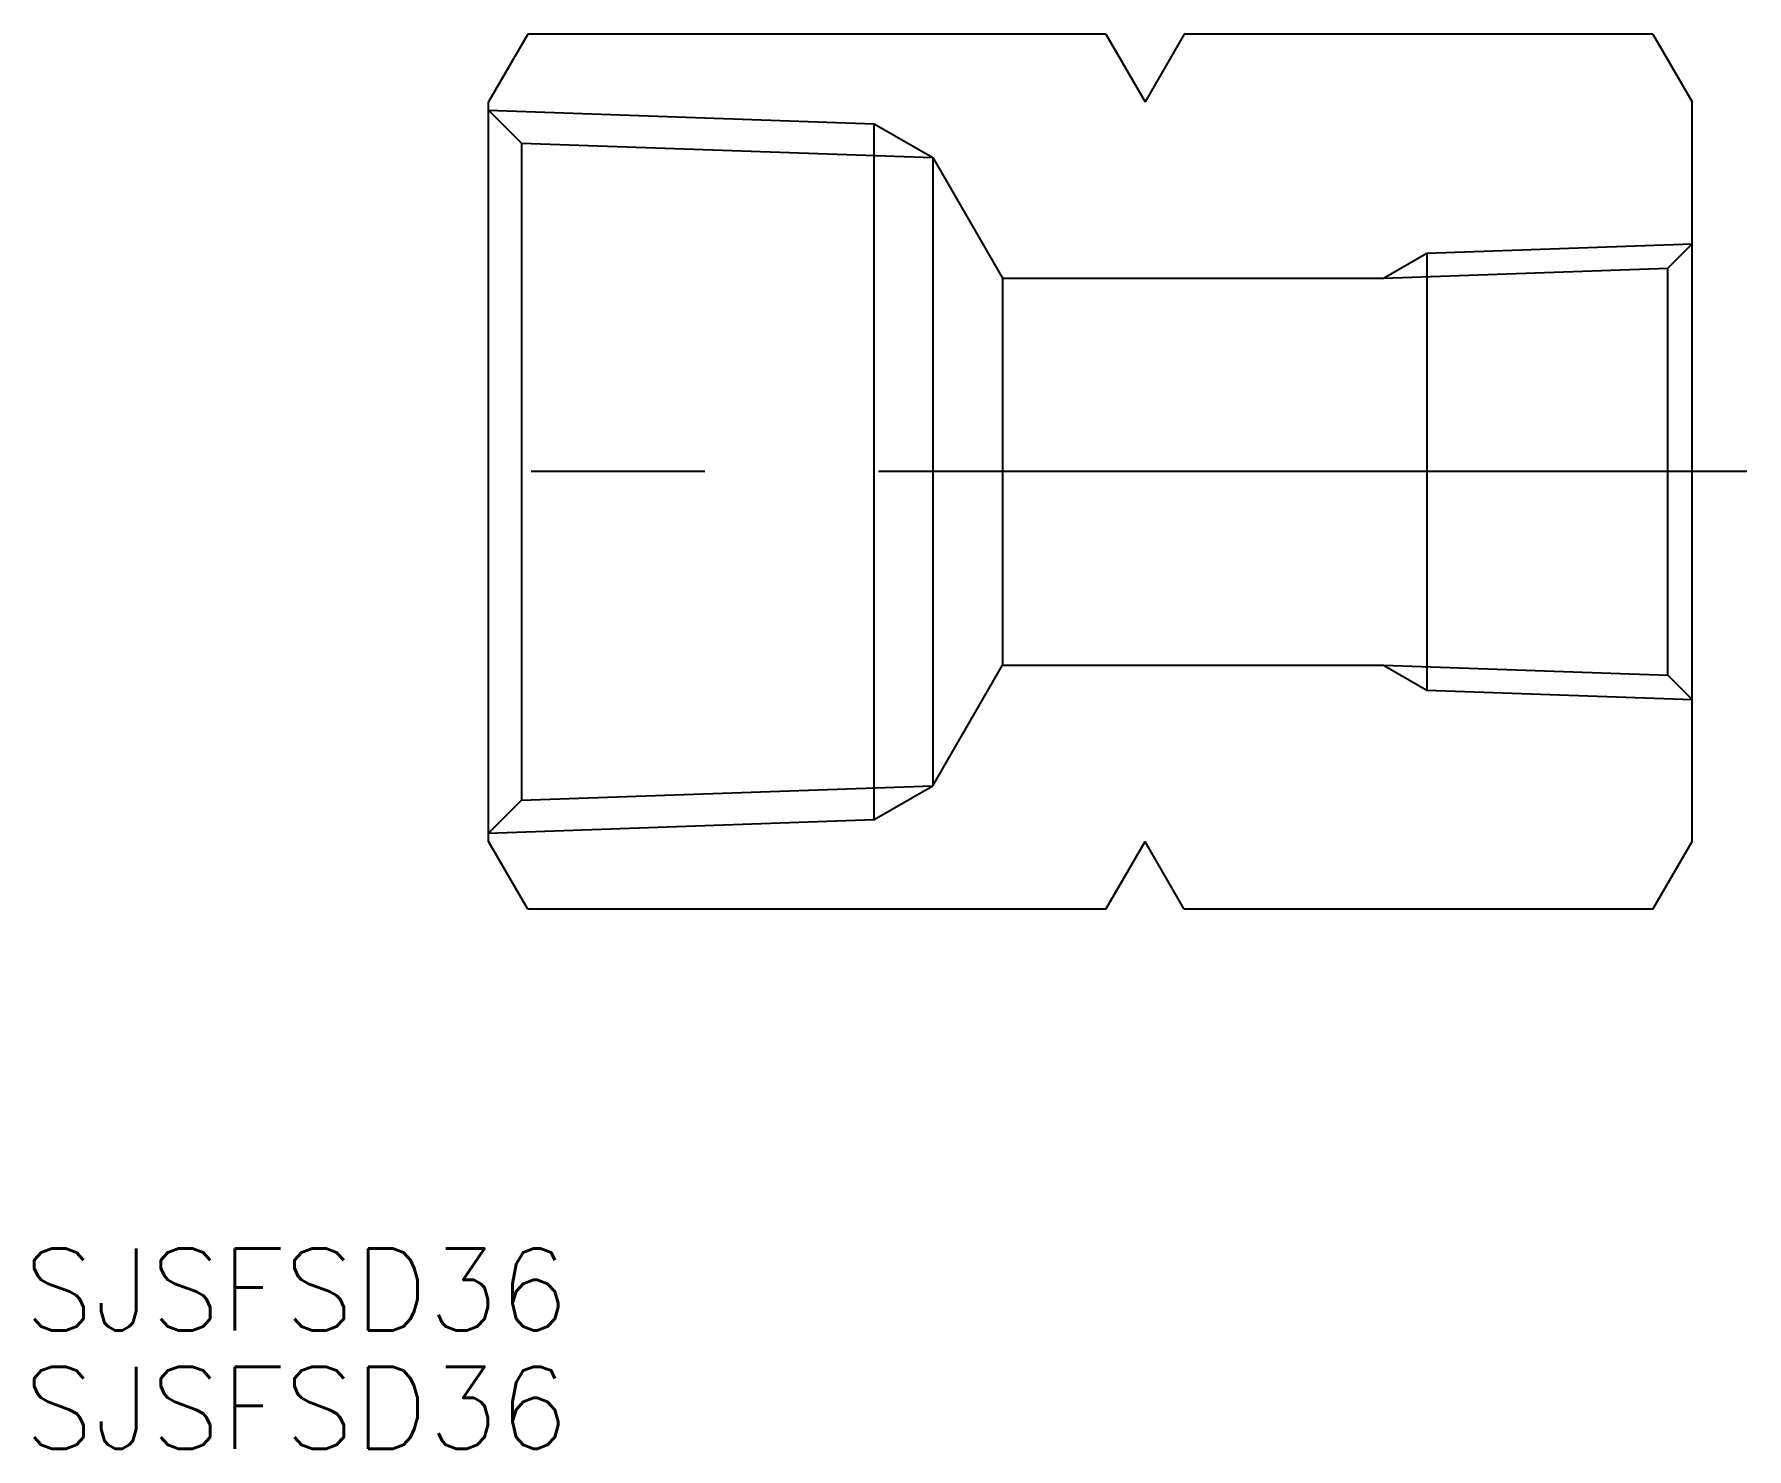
# Model space of a CAD drawing. Extents: x -60.6 to 2, y -35.7 to 16.
import ezdxf

# ---------------------------------------------------------------- set-up
doc = ezdxf.new("R2010")
doc.units = 0
doc.linetypes.add('CENTER', pattern=[50.8, 31.75, -6.35, 6.35, -6.35])
doc.layers.get('0').update_dxf_attribs({"linetype": 'CONTINUOUS'})
doc.layers.add('CENTER', color=1, linetype='CENTER')
doc.styles.get("Standard").update_dxf_attribs({"font": 'txt.shx', "height": 3, "bigfont": 'bigfont.shx'})

msp = doc.modelspace()

# ---------------------------------------------------------------- linework, layer by layer
at = {"color": 7, "linetype": 'CONTINUOUS'}
for p, q in [((-42.571, 16), (-44, 13.525)), ((-21.429, 16), (-42.571, 16)), ((-21.429, 16), (-20, 13.525)), ((-18.571, 16), (-20, 13.525)), ((-1.429, 16), (-18.571, 16)), ((-1.429, 16), (0, 13.525)), ((-44, -13.525), (-44, 13.525)), ((-42.796, 12.016), (-44, 13.221)), ((0, -13.525), (0, 13.525)), ((-29.9, -12.728), (-29.9, 12.728)), ((-42.796, 12.016), (-27.758, 11.491)), ((-42.796, 12.016), (-42.796, -12.016)), ((-27.758, 11.491), (-27.758, -11.491)), ((-27.758, 11.491), (-25.212, 7.081)), ((-0.887, 7.444), (0, 8.331)), ((-9.7, 7.992), (-9.7, -7.992)), ((-25.212, 7.081), (-11.278, 7.081)), ((-25.212, 7.081), (-25.212, -7.081)), ((-11.278, 7.081), (-0.887, 7.444)), ((-0.887, -7.444), (-0.887, 7.444)), ((-27.758, -11.491), (-25.212, -7.081)), ((-25.212, -7.081), (-11.278, -7.081)), ((-11.278, -7.081), (-0.887, -7.444)), ((-0.887, -7.444), (0, -8.331)), ((-42.796, -12.016), (-27.758, -11.491)), ((-42.796, -12.016), (-44, -13.22)), ((-42.571, -16), (-44, -13.525)), ((-21.429, -16), (-20, -13.525)), ((-18.571, -16), (-20, -13.525)), ((-1.429, -16), (0, -13.525)), ((-21.429, -16), (-42.571, -16)), ((-1.429, -16), (-18.571, -16))]:
    msp.add_line(p, q, dxfattribs=at)
at = {"color": 3, "linetype": 'CONTINUOUS'}
for p, q in [((-44, 13.221), (-29.9, 12.728)), ((-29.9, 12.728), (-27.758, 11.491)), ((-9.7, 7.992), (0, 8.331)), ((-11.278, 7.081), (-9.7, 7.992)), ((-11.278, -7.081), (-9.7, -7.992)), ((-9.7, -7.992), (0, -8.331)), ((-29.9, -12.728), (-27.758, -11.491)), ((-44, -13.22), (-29.9, -12.728))]:
    msp.add_line(p, q, dxfattribs=at)
at = {"layer": 'CENTER', "color": 1, "linetype": 'CENTER'}
msp.add_line((2, 0), (-46, 0), dxfattribs=at)

# ---------------------------------------------------------------- texts
at = {"color": 7, "linetype": 'CONTINUOUS'}
for p in [(-61, -31.417), (-61, -35.741)]:
    msp.add_text('SJSFSD36', height=3, dxfattribs=at).set_placement(p)

doc.saveas('drawing.dxf')
